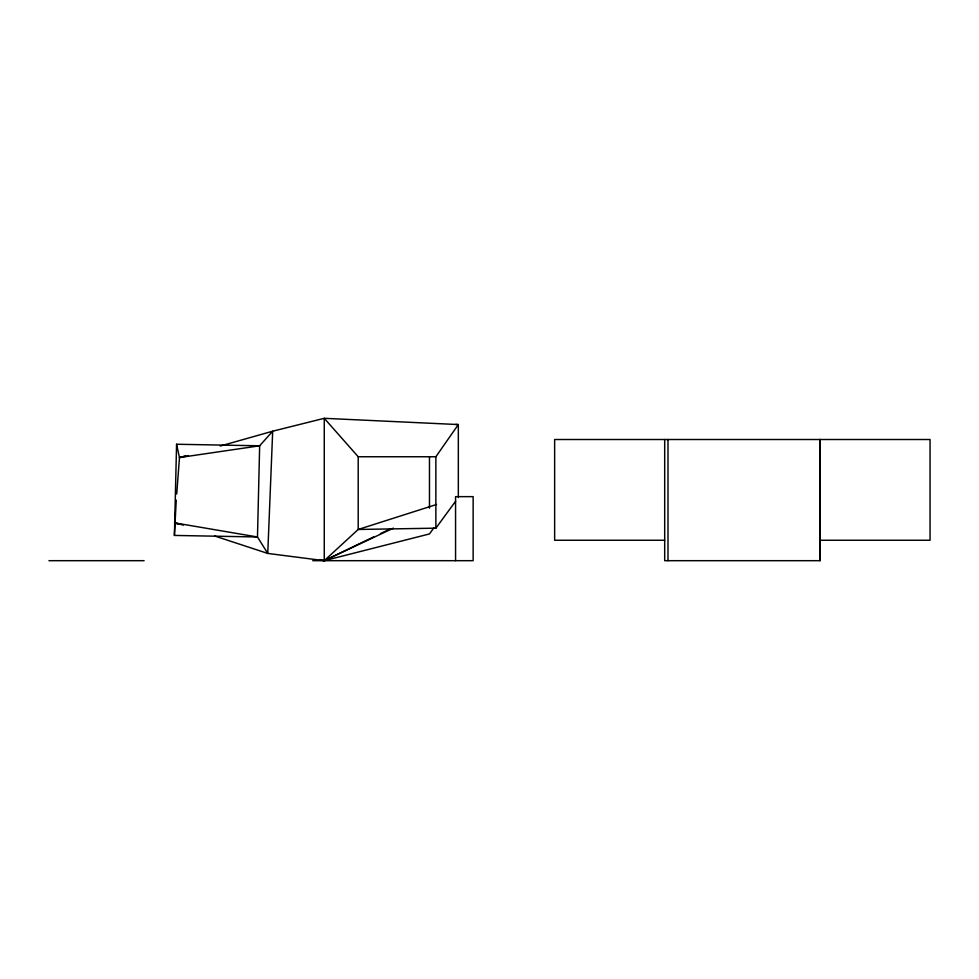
<?xml version="1.0" encoding="UTF-8"?>
<svg xmlns="http://www.w3.org/2000/svg" width="979" height="979" viewBox="0 0 979 979"><rect width="100%" height="100%" fill="white"/><g stroke="black" fill="none" stroke-linecap="round" stroke-linejoin="round"><path stroke-width="1.47" d="M433.856 527.84L429.475 533.934L324.257 560.686L267.757 553.429L257.477 536.981L174.409 535.427L176.257 500.073M174.409 535.427L176.575 444.246L259.655 445.8L272.688 431.201L324.257 418.314L458.331 424.568L458.331 497.528M176.722 494.003L179.475 457.56L176.575 444.246M319.815 559.56L324.257 560.686L358.204 529.468L435.863 528.17L435.863 456.752L458.331 424.568L455.749 424.421M435.863 528.17L455.639 501.211M436.561 504.479L358.204 529.468L358.204 456.752L324.257 418.314L324.257 560.686L373.574 536.945M380.415 533.653L390.009 529.039M324.257 560.686L393.374 528.134M178.839 524.254L174.543 522.847L257.477 536.981L259.655 445.8L179.475 457.56L185.3 455.92M220.251 446.032L272.688 431.201L267.757 553.429L214.695 536.015M179.475 457.56L188.433 455.663M358.204 456.752L435.863 456.752M664.692 540.249L554.64 540.249L554.64 439.51L930.05 439.51L930.05 540.249L819.986 540.249M48.95 560.686L144.121 560.686M312.742 560.686L473.138 560.686L473.138 496.647L455.565 496.647L455.565 560.686M174.543 522.847L183.44 525.099M820.182 439.51L820.182 560.686L664.692 560.686L664.692 439.51M819.986 439.51L819.986 560.686M667.996 439.51L667.996 560.686M429.475 456.618L429.475 508.162"/></g></svg>
